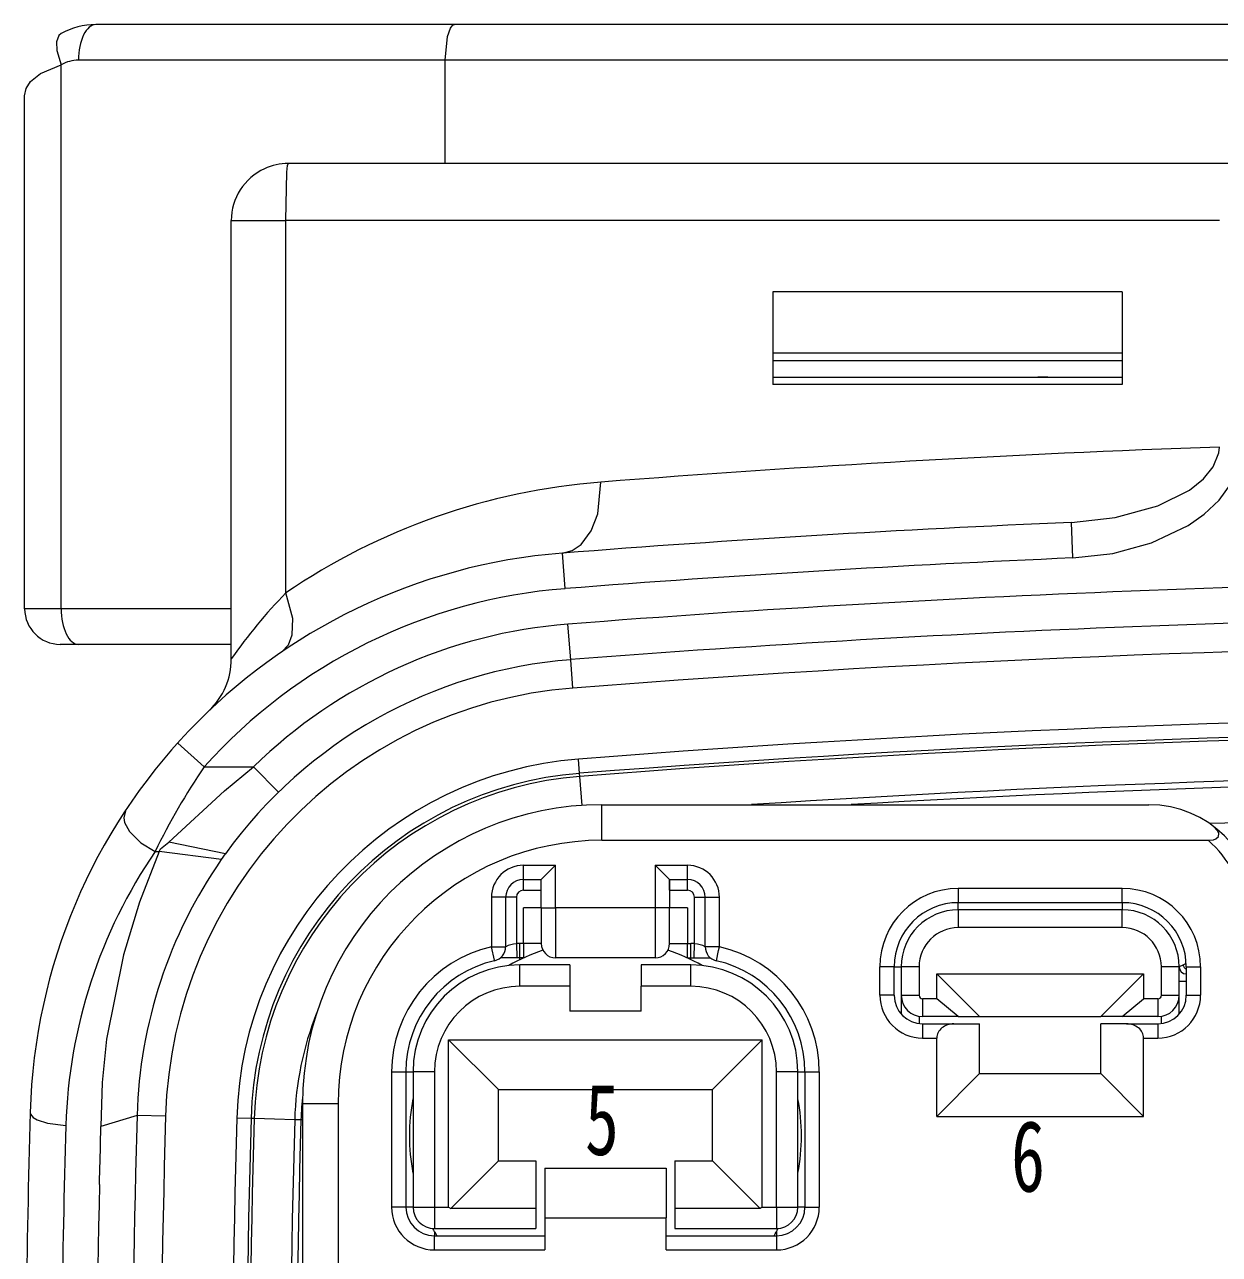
# Model space of a CAD drawing. Header units: inches. Extents: x 47316 to 59086, y 3141 to 11743.
# Drawn here: x 54102.61 to 54120.21, y 9703.28 to 9721.4 of the extents above; entities that cross this region are included whole.
import ezdxf

# ---------------------------------------------------------------- set-up
doc = ezdxf.new("R2010")
doc.units = ezdxf.units.IN
doc.header["$MEASUREMENT"] = 0
doc.layers.add('_BLACK_HOLE', color=7, linetype='Continuous')
doc.styles.add('MtX_SimSun', font='')
doc.styles.get('MtX_SimSun').set_extended_font_data('SimSun')

msp = doc.modelspace()

# ---------------------------------------------------------------- linework, layer by layer
at = {"color": 0, "lineweight": 15, "ltscale": 0.125758}
msp.add_line((54108.942, 9721.405), (54103.66, 9721.405), dxfattribs=at)
at = {"color": 0, "lineweight": 15}
for p, q in [((54108.84, 9721.229), (54108.882, 9721.351)), ((54108.882, 9721.351), (54108.907, 9721.388)), ((54108.907, 9721.388), (54108.921, 9721.398)), ((54108.921, 9721.398), (54108.942, 9721.405)), ((54103.115, 9721.243), (54103.081, 9721.151)), ((54103.081, 9721.151), (54103.085, 9721.022)), ((54103.147, 9721.271), (54103.115, 9721.243)), ((54108.805, 9720.88), (54108.84, 9721.229)), ((54103.085, 9721.022), (54103.147, 9720.813)), ((54102.845, 9720.686), (54103.147, 9720.813)), ((54102.698, 9720.565), (54102.845, 9720.686)), ((54102.61, 9720.355), (54102.632, 9720.463)), ((54102.632, 9720.463), (54102.698, 9720.565)), ((54106.475, 9719.229), (54106.485, 9719.328)), ((54106.485, 9719.328), (54106.491, 9719.352)), ((54106.491, 9719.352), (54106.493, 9719.355)), ((54106.493, 9719.355), (54106.494, 9719.356)), ((54106.494, 9719.356), (54106.495, 9719.357)), ((54106.457, 9718.517), (54106.475, 9719.229)), ((54120.204, 9715.094), (54120.212, 9715.178)), ((54120.122, 9714.885), (54120.204, 9715.094)), ((54119.98, 9714.71), (54120.122, 9714.885)), ((54111.055, 9714.193), (54111.1, 9714.661)), ((54119.773, 9714.545), (54119.98, 9714.71)), ((54120.207, 9714.396), (54120.387, 9714.643)), ((54119.303, 9714.311), (54119.773, 9714.545)), ((54118.677, 9714.14), (54119.303, 9714.311)), ((54119.99, 9714.191), (54120.207, 9714.396)), ((54110.958, 9713.943), (54111.055, 9714.193)), ((54118.032, 9714.067), (54118.677, 9714.14)), ((54119.752, 9714.024), (54119.99, 9714.191)), ((54110.809, 9713.744), (54110.958, 9713.943)), ((54119.21, 9713.765), (54119.752, 9714.024)), ((54110.679, 9713.654), (54110.809, 9713.744)), ((54118.64, 9713.61), (54119.21, 9713.765)), ((54110.533, 9713.615), (54110.679, 9713.654)), ((54118.055, 9713.543), (54118.64, 9713.61)), ((54106.56, 9712.65), (54106.457, 9713.028)), ((54106.552, 9712.411), (54106.56, 9712.65)), ((54106.401, 9712.161), (54106.498, 9712.265)), ((54106.498, 9712.265), (54106.552, 9712.411)), ((54105.553, 9710.111), (54105.983, 9710.466)), ((54104.734, 9709.354), (54105.553, 9710.111)), ((54104.095, 9709.818), (54104.07, 9709.712)), ((54104.07, 9709.712), (54104.083, 9709.646)), ((54104.083, 9709.646), (54104.154, 9709.512)), ((54120.191, 9709.516), (54120.119, 9709.592)), ((54104.154, 9709.512), (54104.32, 9709.344)), ((54104.32, 9709.344), (54104.533, 9709.217)), ((54104.686, 9709.315), (54104.734, 9709.354)), ((54120.046, 9709.382), (54120.126, 9709.39)), ((54120.126, 9709.39), (54120.162, 9709.404)), ((54120.162, 9709.404), (54120.198, 9709.437)), ((54120.204, 9709.481), (54120.191, 9709.516)), ((54120.198, 9709.437), (54120.204, 9709.481)), ((54104.59, 9709.217), (54104.304, 9708.469)), ((54104.59, 9709.217), (54104.614, 9709.254)), ((54104.614, 9709.254), (54104.686, 9709.315)), ((54104.304, 9708.469), (54104.065, 9707.694)), ((54104.065, 9707.694), (54103.818, 9706.451)), ((54103.818, 9706.451), (54103.754, 9705.812)), ((54103.754, 9705.812), (54103.732, 9705.164)), ((54102.693, 9705.371), (54102.697, 9705.346)), ((54102.697, 9705.346), (54102.736, 9705.298)), ((54102.736, 9705.298), (54102.793, 9705.263)), ((54102.793, 9705.263), (54102.949, 9705.211)), ((54102.949, 9705.211), (54103.218, 9705.179))]:
    msp.add_line(p, q, dxfattribs=at)
at = {"color": 0, "lineweight": 15, "ltscale": 0.384242}
msp.add_line((54125.08, 9721.405), (54108.942, 9721.405), dxfattribs=at)
at = {"color": 0, "lineweight": 15, "ltscale": 0.19091}
msp.add_line((54103.147, 9712.795), (54103.147, 9720.813), dxfattribs=at)
at = {"color": 0, "lineweight": 15, "ltscale": 0.128603}
msp.add_line((54108.805, 9720.88), (54103.404, 9720.88), dxfattribs=at)
at = {"color": 0, "lineweight": 15, "ltscale": 0.3875}
msp.add_line((54125.08, 9720.88), (54108.805, 9720.88), dxfattribs=at)
at = {"color": 0, "lineweight": 15, "ltscale": 0.03625}
msp.add_line((54108.805, 9719.357), (54108.805, 9720.88), dxfattribs=at)
at = {"color": 0, "lineweight": 15, "ltscale": 0.18}
msp.add_line((54102.61, 9712.795), (54102.61, 9720.355), dxfattribs=at)
at = {"color": 0, "lineweight": 15, "ltscale": 0.336917}
msp.add_line((54120.645, 9719.357), (54106.495, 9719.357), dxfattribs=at)
at = {"color": 0, "lineweight": 15, "ltscale": 0.019109}
msp.add_line((54105.655, 9718.517), (54106.457, 9718.517), dxfattribs=at)
at = {"color": 0, "lineweight": 15, "ltscale": 0.153869}
msp.add_line((54105.655, 9712.055), (54105.655, 9718.517), dxfattribs=at)
at = {"color": 0, "lineweight": 15, "ltscale": 0.130695}
msp.add_line((54106.457, 9713.028), (54106.457, 9718.517), dxfattribs=at)
at = {"color": 0, "lineweight": 15, "ltscale": 0.327492}
msp.add_line((54120.212, 9718.517), (54106.457, 9718.517), dxfattribs=at)
at = {"color": 0, "lineweight": 15, "ltscale": 0.0325}
for p, q in [((54113.635, 9717.467), (54113.635, 9716.102)), ((54118.78, 9717.467), (54118.78, 9716.102))]:
    msp.add_line(p, q, dxfattribs=at)
at = {"color": 0, "lineweight": 15, "ltscale": 0.122501}
for p, q in [((54118.78, 9717.467), (54113.635, 9717.467)), ((54118.78, 9716.562), (54113.635, 9716.562)), ((54118.78, 9716.449), (54113.635, 9716.449)), ((54113.635, 9716.207), (54118.78, 9716.207)), ((54118.78, 9716.102), (54113.635, 9716.102))]:
    msp.add_line(p, q, dxfattribs=at)
at = {"color": 0, "lineweight": 15, "ltscale": 0.018147}
msp.add_line((54113.79, 9716.207), (54114.553, 9716.207), dxfattribs=at)
at = {"color": 0, "lineweight": 15, "ltscale": 0.003502}
msp.add_line((54114.857, 9716.207), (54115.004, 9716.207), dxfattribs=at)
at = {"color": 0, "lineweight": 15, "ltscale": 0.003903}
msp.add_line((54115.004, 9716.207), (54115.168, 9716.207), dxfattribs=at)
at = {"color": 0, "lineweight": 15, "ltscale": 0.002318}
msp.add_line((54115.168, 9716.207), (54115.266, 9716.207), dxfattribs=at)
at = {"color": 0, "lineweight": 15, "ltscale": 0.001704}
msp.add_line((54115.266, 9716.207), (54115.337, 9716.207), dxfattribs=at)
at = {"color": 0, "lineweight": 15, "ltscale": 0.001041}
msp.add_line((54115.337, 9716.207), (54115.381, 9716.207), dxfattribs=at)
at = {"color": 0, "lineweight": 15, "ltscale": 0.00035553}
msp.add_line((54115.381, 9716.207), (54115.396, 9716.207), dxfattribs=at)
at = {"color": 0, "lineweight": 15, "ltscale": 0.007736}
msp.add_line((54115.725, 9716.207), (54116.05, 9716.207), dxfattribs=at)
at = {"color": 0, "lineweight": 15, "ltscale": 0.002673}
msp.add_line((54116.05, 9716.207), (54116.163, 9716.207), dxfattribs=at)
at = {"color": 0, "lineweight": 15, "ltscale": 0.001941}
msp.add_line((54116.163, 9716.207), (54116.244, 9716.207), dxfattribs=at)
at = {"color": 0, "lineweight": 15, "ltscale": 0.001183}
msp.add_line((54116.244, 9716.207), (54116.294, 9716.207), dxfattribs=at)
at = {"color": 0, "lineweight": 15, "ltscale": 0.000401306}
msp.add_line((54116.294, 9716.207), (54116.311, 9716.207), dxfattribs=at)
at = {"color": 0, "lineweight": 15, "ltscale": 0.005016}
msp.add_line((54116.66, 9716.207), (54116.871, 9716.207), dxfattribs=at)
at = {"color": 0, "lineweight": 15, "ltscale": 0.003983}
for p, q in [((54116.861, 9716.207), (54117.028, 9716.207)), ((54117.253, 9716.207), (54117.421, 9716.207))]:
    msp.add_line(p, q, dxfattribs=at)
at = {"color": 0, "lineweight": 15, "ltscale": 0.000167847}
msp.add_line((54117.028, 9716.207), (54117.035, 9716.207), dxfattribs=at)
at = {"color": 0, "lineweight": 15, "ltscale": 0.000588989}
msp.add_line((54117.035, 9716.207), (54117.06, 9716.207), dxfattribs=at)
at = {"color": 0, "lineweight": 15, "ltscale": 0.000953674}
msp.add_line((54117.06, 9716.207), (54117.1, 9716.207), dxfattribs=at)
at = {"color": 0, "lineweight": 15, "ltscale": 0.001401}
msp.add_line((54117.1, 9716.207), (54117.159, 9716.207), dxfattribs=at)
at = {"color": 0, "lineweight": 15, "ltscale": 0.001067}
msp.add_line((54117.159, 9716.207), (54117.204, 9716.207), dxfattribs=at)
at = {"color": 0, "lineweight": 15, "ltscale": 0.000700378}
msp.add_line((54117.204, 9716.207), (54117.233, 9716.207), dxfattribs=at)
at = {"color": 0, "lineweight": 15, "ltscale": 0.000364685}
msp.add_line((54117.233, 9716.207), (54117.249, 9716.207), dxfattribs=at)
at = {"color": 0, "lineweight": 15, "ltscale": 0.000111389}
msp.add_line((54117.249, 9716.207), (54117.253, 9716.207), dxfattribs=at)
at = {"color": 0, "lineweight": 15, "ltscale": 0.003551}
msp.add_line((54117.685, 9716.207), (54117.536, 9716.207), dxfattribs=at)
at = {"color": 0, "lineweight": 15, "ltscale": 0.000559998}
msp.add_line((54117.685, 9716.207), (54117.708, 9716.207), dxfattribs=at)
at = {"color": 0, "lineweight": 15, "ltscale": 0.003731}
msp.add_line((54117.708, 9716.207), (54117.865, 9716.207), dxfattribs=at)
at = {"color": 0, "lineweight": 15, "ltscale": 0.000975037}
for p, q in [((54117.865, 9716.207), (54117.906, 9716.207)), ((54118.1, 9716.207), (54118.141, 9716.207))]:
    msp.add_line(p, q, dxfattribs=at)
at = {"color": 0, "lineweight": 15, "ltscale": 0.000892639}
msp.add_line((54117.906, 9716.207), (54117.943, 9716.207), dxfattribs=at)
at = {"color": 0, "lineweight": 15, "ltscale": 0.003732}
for p, q in [((54117.943, 9716.207), (54118.1, 9716.207)), ((54118.182, 9716.207), (54118.339, 9716.207)), ((54118.417, 9716.207), (54118.574, 9716.207))]:
    msp.add_line(p, q, dxfattribs=at)
at = {"color": 0, "lineweight": 15, "ltscale": 0.000970459}
for p, q in [((54118.141, 9716.207), (54118.182, 9716.207)), ((54118.376, 9716.207), (54118.417, 9716.207))]:
    msp.add_line(p, q, dxfattribs=at)
at = {"color": 0, "lineweight": 15, "ltscale": 0.000897217}
msp.add_line((54118.339, 9716.207), (54118.376, 9716.207), dxfattribs=at)
at = {"color": 0, "lineweight": 15, "ltscale": 0.0125}
for p, q in [((54118.055, 9713.543), (54118.032, 9714.067)), ((54110.574, 9713.091), (54110.533, 9713.615)), ((54110.656, 9712.044), (54110.615, 9712.568)), ((54105.256, 9710.466), (54104.865, 9710.816)), ((54106.35, 9710.09), (54105.983, 9710.466)), ((54111.115, 9709.382), (54111.115, 9709.907)), ((54109.96, 9707.86), (54109.96, 9708.385)), ((54110.222, 9708.385), (54110.222, 9707.86)), ((54112.112, 9707.86), (54112.112, 9708.385)), ((54112.375, 9708.385), (54112.375, 9707.86)), ((54116.365, 9706.783), (54115.84, 9706.783)), ((54119.305, 9706.783), (54118.78, 9706.783)), ((54107.23, 9705.497), (54106.705, 9705.497))]:
    msp.add_line(p, q, dxfattribs=at)
at = {"color": 0, "lineweight": 15, "ltscale": 0.012796}
msp.add_line((54103.147, 9712.795), (54102.61, 9712.795), dxfattribs=at)
at = {"color": 0, "lineweight": 15, "ltscale": 0.059705}
msp.add_line((54105.655, 9712.795), (54103.147, 9712.795), dxfattribs=at)
at = {"color": 0, "lineweight": 15, "ltscale": 0.006398}
msp.add_line((54103.404, 9712.27), (54103.135, 9712.27), dxfattribs=at)
at = {"color": 0, "lineweight": 15, "ltscale": 0.053603}
msp.add_line((54105.655, 9712.27), (54103.404, 9712.27), dxfattribs=at)
at = {"color": 0, "lineweight": 15, "ltscale": 0.01}
for p, q in [((54110.688, 9711.626), (54110.656, 9712.044)), ((54110.222, 9708.385), (54110.222, 9708.805)), ((54112.112, 9708.805), (54112.112, 9708.385)), ((54104.687, 9705.316), (54104.267, 9705.328))]:
    msp.add_line(p, q, dxfattribs=at)
at = {"color": 0, "lineweight": 15, "ltscale": 0.017303}
msp.add_line((54105.256, 9710.466), (54105.983, 9710.466), dxfattribs=at)
at = {"color": 0, "lineweight": 15, "ltscale": 0.00502}
msp.add_line((54110.786, 9710.369), (54110.77, 9710.579), dxfattribs=at)
at = {"color": 0, "lineweight": 15, "ltscale": 0.001092}
msp.add_line((54110.79, 9710.324), (54110.786, 9710.369), dxfattribs=at)
at = {"color": 0, "lineweight": 15, "ltscale": 0.01018}
msp.add_line((54110.823, 9709.897), (54110.79, 9710.324), dxfattribs=at)
at = {"color": 0, "lineweight": 15, "ltscale": 0.191875}
msp.add_line((54111.115, 9709.907), (54119.174, 9709.907), dxfattribs=at)
at = {"color": 0, "lineweight": 15, "ltscale": 0.020328}
msp.add_line((54105.57, 9709.185), (54104.734, 9709.354), dxfattribs=at)
at = {"color": 0, "lineweight": 15, "ltscale": 0.21264}
msp.add_line((54111.115, 9709.382), (54120.046, 9709.382), dxfattribs=at)
at = {"color": 0, "lineweight": 15, "ltscale": 0.00136}
msp.add_line((54104.533, 9709.217), (54104.59, 9709.217), dxfattribs=at)
at = {"color": 0, "lineweight": 15, "ltscale": 0.022051}
msp.add_line((54105.509, 9709.097), (54104.59, 9709.217), dxfattribs=at)
at = {"color": 0, "lineweight": 15, "ltscale": 0.002553}
msp.add_line((54105.509, 9709.097), (54105.571, 9709.185), dxfattribs=at)
at = {"color": 0, "lineweight": 15, "ltscale": 0.01125}
for p, q in [((54109.96, 9709.015), (54110.432, 9709.015)), ((54110.275, 9703.817), (54110.275, 9703.345)), ((54112.06, 9703.345), (54112.06, 9703.817))]:
    msp.add_line(p, q, dxfattribs=at)
at = {"color": 0, "lineweight": 15, "ltscale": 0.005}
for p, q in [((54109.96, 9708.805), (54109.96, 9709.015)), ((54112.375, 9708.805), (54112.375, 9709.015)), ((54116.365, 9708.673), (54116.365, 9708.463)), ((54118.78, 9708.463), (54118.78, 9708.673)), ((54109.697, 9708.542), (54109.487, 9708.542)), ((54112.637, 9708.542), (54112.847, 9708.542)), ((54110.222, 9708.385), (54110.432, 9708.385)), ((54109.487, 9707.812), (54109.697, 9707.812)), ((54109.907, 9707.65), (54109.907, 9707.86)), ((54109.96, 9707.86), (54109.96, 9707.65)), ((54112.375, 9707.65), (54112.375, 9707.86)), ((54112.427, 9707.65), (54112.427, 9707.86)), ((54112.847, 9707.812), (54112.637, 9707.812)), ((54115.42, 9707.518), (54115.21, 9707.518)), ((54119.725, 9707.518), (54119.935, 9707.518)), ((54115.42, 9707.098), (54115.21, 9707.098)), ((54119.305, 9707.046), (54119.095, 9707.046)), ((54119.725, 9707.098), (54119.935, 9707.098)), ((54115.84, 9706.678), (54115.84, 9706.468)), ((54119.305, 9706.678), (54119.305, 9706.468)), ((54119.095, 9706.468), (54119.305, 9706.468)), ((54108.017, 9705.97), (54108.227, 9705.97)), ((54114.107, 9705.97), (54114.317, 9705.97)), ((54108.227, 9703.975), (54108.017, 9703.975)), ((54108.647, 9703.975), (54108.857, 9703.975)), ((54114.107, 9703.975), (54114.317, 9703.975)), ((54108.647, 9703.345), (54108.647, 9703.555)), ((54113.687, 9703.555), (54113.687, 9703.345))]:
    msp.add_line(p, q, dxfattribs=at)
at = {"color": 0, "lineweight": 15, "ltscale": 0.007071}
msp.add_line((54110.432, 9709.015), (54110.222, 9708.805), dxfattribs=at)
at = {"color": 0, "lineweight": 15, "ltscale": 0.015}
for p, q in [((54110.432, 9708.385), (54110.432, 9709.015)), ((54111.902, 9709.015), (54111.902, 9708.385))]:
    msp.add_line(p, q, dxfattribs=at)
at = {"color": 0, "lineweight": 15, "ltscale": 0.011249}
msp.add_line((54111.902, 9709.015), (54112.375, 9709.015), dxfattribs=at)
at = {"color": 0, "lineweight": 15, "ltscale": 0.00707}
msp.add_line((54111.902, 9709.015), (54112.112, 9708.805), dxfattribs=at)
at = {"color": 0, "lineweight": 15, "ltscale": 0.00625}
for p, q in [((54109.96, 9708.805), (54110.222, 9708.805)), ((54112.112, 9708.805), (54112.375, 9708.805)), ((54109.96, 9708.647), (54110.222, 9708.647)), ((54112.112, 9708.647), (54112.112, 9708.385)), ((54112.112, 9708.647), (54112.375, 9708.647)), ((54110.222, 9708.385), (54109.96, 9708.385)), ((54112.375, 9708.385), (54112.112, 9708.385)), ((54116.365, 9708.358), (54116.365, 9708.096)), ((54118.78, 9708.096), (54118.78, 9708.358)), ((54110.222, 9707.86), (54109.96, 9707.86)), ((54112.112, 9707.86), (54112.375, 9707.86)), ((54115.787, 9707.518), (54115.525, 9707.518)), ((54119.62, 9707.518), (54119.357, 9707.518)), ((54115.525, 9707.098), (54115.787, 9707.098)), ((54115.84, 9707.046), (54115.84, 9706.783)), ((54119.305, 9707.046), (54119.305, 9706.783)), ((54119.357, 9707.098), (54119.62, 9707.098))]:
    msp.add_line(p, q, dxfattribs=at)
at = {"color": 0, "lineweight": 15, "ltscale": 0.00375}
for p, q in [((54109.96, 9708.647), (54109.96, 9708.805)), ((54112.112, 9708.647), (54112.112, 9708.805)), ((54112.375, 9708.647), (54112.375, 9708.805))]:
    msp.add_line(p, q, dxfattribs=at)
at = {"color": 0, "lineweight": 15, "ltscale": 0.0575}
for p, q in [((54118.78, 9708.673), (54116.365, 9708.673)), ((54118.78, 9708.463), (54116.365, 9708.463)), ((54118.78, 9708.358), (54116.365, 9708.358)), ((54118.78, 9708.096), (54116.365, 9708.096))]:
    msp.add_line(p, q, dxfattribs=at)
at = {"color": 0, "lineweight": 15, "ltscale": 0.017375}
for p, q in [((54109.487, 9708.542), (54109.487, 9707.812)), ((54109.697, 9708.542), (54109.697, 9707.812)), ((54112.637, 9707.812), (54112.637, 9708.542)), ((54112.847, 9707.812), (54112.847, 9708.542))]:
    msp.add_line(p, q, dxfattribs=at)
at = {"color": 0, "lineweight": 15, "ltscale": 0.003751}
msp.add_line((54109.855, 9708.542), (54109.697, 9708.542), dxfattribs=at)
at = {"color": 0, "lineweight": 15, "ltscale": 0.016267}
for p, q in [((54109.855, 9708.542), (54109.855, 9707.859)), ((54112.48, 9707.859), (54112.48, 9708.542))]:
    msp.add_line(p, q, dxfattribs=at)
at = {"color": 0, "lineweight": 15, "ltscale": 0.003749}
msp.add_line((54112.48, 9708.542), (54112.637, 9708.542), dxfattribs=at)
at = {"color": 0, "lineweight": 15, "ltscale": 0.002489}
for p, q in [((54116.365, 9708.358), (54116.365, 9708.463)), ((54118.78, 9708.463), (54118.78, 9708.358)), ((54115.42, 9707.518), (54115.525, 9707.518)), ((54114.002, 9705.97), (54114.107, 9705.97)), ((54114.107, 9703.975), (54114.002, 9703.975))]:
    msp.add_line(p, q, dxfattribs=at)
at = {"color": 0, "lineweight": 15, "ltscale": 0.035001}
for p, q in [((54111.902, 9708.385), (54110.432, 9708.385)), ((54111.902, 9707.65), (54110.432, 9707.65))]:
    msp.add_line(p, q, dxfattribs=at)
at = {"color": 0, "lineweight": 15, "ltscale": 0.0175}
for p, q in [((54110.432, 9708.385), (54110.432, 9707.65)), ((54111.902, 9708.385), (54111.902, 9707.65)), ((54110.642, 9707.545), (54109.907, 9707.545)), ((54112.427, 9707.545), (54111.692, 9707.545)), ((54110.642, 9707.23), (54109.907, 9707.23)), ((54112.427, 9707.23), (54111.692, 9707.23)), ((54116.68, 9705.943), (54116.68, 9706.678)), ((54118.465, 9705.943), (54118.465, 9706.678)), ((54110.275, 9704.552), (54110.275, 9703.817)), ((54112.06, 9704.552), (54112.06, 9703.817))]:
    msp.add_line(p, q, dxfattribs=at)
at = {"color": 0, "lineweight": 15, "ltscale": 0.004999}
for p, q in [((54112.112, 9708.385), (54111.902, 9708.385)), ((54116.05, 9707.046), (54115.84, 9707.046)), ((54115.84, 9706.468), (54116.05, 9706.468)), ((54113.477, 9703.975), (54113.687, 9703.975))]:
    msp.add_line(p, q, dxfattribs=at)
at = {"color": 0, "lineweight": 15, "ltscale": 0.004845}
msp.add_line((54109.533, 9707.614), (54109.487, 9707.812), dxfattribs=at)
at = {"color": 0, "lineweight": 15, "ltscale": 0.004984}
for p, q in [((54109.855, 9707.859), (54109.861, 9707.65)), ((54112.474, 9707.65), (54112.48, 9707.859))]:
    msp.add_line(p, q, dxfattribs=at)
at = {"color": 0, "lineweight": 15, "ltscale": 0.00125}
for p, q in [((54109.96, 9707.86), (54109.907, 9707.86)), ((54109.96, 9707.65), (54109.907, 9707.65))]:
    msp.add_line(p, q, dxfattribs=at)
at = {"color": 0, "lineweight": 15, "ltscale": 0.001251}
for p, q in [((54112.375, 9707.86), (54112.427, 9707.86)), ((54112.375, 9707.65), (54112.427, 9707.65))]:
    msp.add_line(p, q, dxfattribs=at)
at = {"color": 0, "lineweight": 15, "ltscale": 0.003643}
msp.add_line((54112.801, 9707.608), (54112.835, 9707.757), dxfattribs=at)
at = {"color": 0, "lineweight": 15, "ltscale": 0.001356}
msp.add_line((54112.835, 9707.757), (54112.847, 9707.812), dxfattribs=at)
at = {"color": 0, "lineweight": 15, "ltscale": 0.000154342}
msp.add_line((54109.534, 9707.608), (54109.533, 9707.614), dxfattribs=at)
at = {"color": 0, "lineweight": 15, "ltscale": 0.00573}
msp.add_line((54109.861, 9707.65), (54109.62, 9707.65), dxfattribs=at)
at = {"color": 0, "lineweight": 15, "ltscale": 0.001111}
for p, q in [((54109.907, 9707.65), (54109.861, 9707.65)), ((54112.427, 9707.65), (54112.474, 9707.65))]:
    msp.add_line(p, q, dxfattribs=at)
at = {"color": 0, "lineweight": 15, "ltscale": 0.000640869}
for p, q in [((54109.907, 9707.623), (54109.907, 9707.65)), ((54112.427, 9707.623), (54112.427, 9707.65))]:
    msp.add_line(p, q, dxfattribs=at)
at = {"color": 0, "lineweight": 15, "ltscale": 0.0075}
for p, q in [((54109.907, 9707.23), (54109.907, 9707.545)), ((54110.642, 9707.545), (54110.642, 9707.23)), ((54111.692, 9707.545), (54111.692, 9707.23)), ((54112.427, 9707.23), (54112.427, 9707.545)), ((54116.365, 9706.783), (54116.68, 9706.783)), ((54118.78, 9706.783), (54118.465, 9706.783)), ((54108.647, 9705.97), (54108.332, 9705.97)), ((54108.332, 9703.975), (54108.647, 9703.975)), ((54108.647, 9703.975), (54108.647, 9703.66)), ((54113.687, 9703.975), (54113.687, 9703.66))]:
    msp.add_line(p, q, dxfattribs=at)
at = {"color": 0, "lineweight": 15, "ltscale": 0.005728}
msp.add_line((54112.474, 9707.65), (54112.715, 9707.65), dxfattribs=at)
at = {"color": 0, "lineweight": 15, "ltscale": 0.001387}
msp.add_line((54119.673, 9707.543), (54119.62, 9707.518), dxfattribs=at)
at = {"color": 0, "lineweight": 15, "ltscale": 0.001329}
msp.add_line((54119.723, 9707.567), (54119.673, 9707.543), dxfattribs=at)
at = {"color": 0, "lineweight": 15, "ltscale": 0.010001}
for p, q in [((54115.21, 9707.098), (54115.21, 9707.518)), ((54115.42, 9707.098), (54115.42, 9707.518)), ((54115.525, 9707.518), (54115.525, 9707.098)), ((54115.787, 9707.518), (54115.787, 9707.098)), ((54119.357, 9707.098), (54119.357, 9707.518)), ((54119.62, 9707.098), (54119.62, 9707.518)), ((54119.725, 9707.518), (54119.725, 9707.098)), ((54119.935, 9707.518), (54119.935, 9707.098))]:
    msp.add_line(p, q, dxfattribs=at)
at = {"color": 0, "lineweight": 15, "ltscale": 0.072501}
for p, q in [((54116.05, 9707.413), (54119.095, 9707.413)), ((54116.05, 9705.313), (54119.095, 9705.313))]:
    msp.add_line(p, q, dxfattribs=at)
at = {"color": 0, "lineweight": 15, "ltscale": 0.021214}
for p, q in [((54116.68, 9706.783), (54116.05, 9707.413)), ((54116.68, 9705.943), (54116.05, 9705.313))]:
    msp.add_line(p, q, dxfattribs=at)
at = {"color": 0, "lineweight": 15, "ltscale": 0.00875}
for p, q in [((54116.05, 9707.046), (54116.05, 9707.413)), ((54119.095, 9707.413), (54119.095, 9707.046))]:
    msp.add_line(p, q, dxfattribs=at)
at = {"color": 0, "lineweight": 15, "ltscale": 0.021213}
for p, q in [((54118.465, 9706.783), (54119.095, 9707.413)), ((54118.465, 9705.943), (54119.095, 9705.313))]:
    msp.add_line(p, q, dxfattribs=at)
at = {"color": 0, "lineweight": 15, "ltscale": 0.008749}
for p, q in [((54110.642, 9707.23), (54110.642, 9706.862)), ((54111.692, 9706.862), (54111.692, 9707.23))]:
    msp.add_line(p, q, dxfattribs=at)
at = {"color": 0, "lineweight": 15, "ltscale": 0.002499}
msp.add_line((54119.62, 9707.308), (54119.725, 9707.308), dxfattribs=at)
at = {"color": 0, "lineweight": 15, "ltscale": 0.006614}
for p, q in [((54115.525, 9707.098), (54115.525, 9706.82)), ((54119.62, 9706.82), (54119.62, 9707.098))]:
    msp.add_line(p, q, dxfattribs=at)
at = {"color": 0, "lineweight": 15, "ltscale": 0.009764}
msp.add_line((54116.365, 9706.783), (54116.05, 9707.046), dxfattribs=at)
at = {"color": 0, "lineweight": 15, "ltscale": 0.009763}
msp.add_line((54118.78, 9706.783), (54119.095, 9707.046), dxfattribs=at)
at = {"color": 0, "lineweight": 15, "ltscale": 0.025}
for p, q in [((54111.692, 9706.862), (54110.642, 9706.862)), ((54109.592, 9704.657), (54109.592, 9705.707)), ((54112.742, 9704.657), (54112.742, 9705.707))]:
    msp.add_line(p, q, dxfattribs=at)
at = {"color": 0, "lineweight": 15, "ltscale": 0.002526}
for p, q in [((54115.787, 9706.788), (54115.787, 9706.682)), ((54119.357, 9706.682), (54119.357, 9706.788))]:
    msp.add_line(p, q, dxfattribs=at)
at = {"color": 0, "lineweight": 15, "ltscale": 0.011}
for p, q in [((54115.84, 9706.678), (54116.302, 9706.678)), ((54118.843, 9706.678), (54119.305, 9706.678))]:
    msp.add_line(p, q, dxfattribs=at)
at = {"color": 0, "lineweight": 15, "ltscale": 0.009}
for p, q in [((54116.302, 9706.678), (54116.68, 9706.678)), ((54118.843, 9706.678), (54118.465, 9706.678))]:
    msp.add_line(p, q, dxfattribs=at)
at = {"color": 0, "lineweight": 15, "ltscale": 0.0425}
for p, q in [((54116.68, 9706.783), (54118.465, 9706.783)), ((54116.68, 9705.943), (54118.465, 9705.943)), ((54110.275, 9704.552), (54112.06, 9704.552)), ((54110.275, 9703.817), (54112.06, 9703.817))]:
    msp.add_line(p, q, dxfattribs=at)
at = {"color": 0, "lineweight": 15, "ltscale": 0.024749}
for p, q in [((54108.857, 9706.442), (54109.592, 9705.707)), ((54113.477, 9706.442), (54112.742, 9705.707))]:
    msp.add_line(p, q, dxfattribs=at)
at = {"color": 0, "lineweight": 15, "ltscale": 0.110001}
msp.add_line((54108.857, 9706.442), (54113.477, 9706.442), dxfattribs=at)
at = {"color": 0, "lineweight": 15, "ltscale": 0.058749}
for p, q in [((54108.857, 9703.975), (54108.857, 9706.442)), ((54113.477, 9703.975), (54113.477, 9706.442))]:
    msp.add_line(p, q, dxfattribs=at)
at = {"color": 0, "lineweight": 15, "ltscale": 0.0275}
for p, q in [((54116.05, 9705.313), (54116.05, 9706.468)), ((54119.095, 9705.313), (54119.095, 9706.468))]:
    msp.add_line(p, q, dxfattribs=at)
at = {"color": 0, "lineweight": 15, "ltscale": 0.0475}
for p, q in [((54108.017, 9705.97), (54108.017, 9703.975)), ((54108.227, 9705.97), (54108.227, 9703.975)), ((54108.332, 9705.97), (54108.332, 9703.975)), ((54108.647, 9705.97), (54108.647, 9703.975)), ((54113.687, 9703.975), (54113.687, 9705.97)), ((54114.002, 9703.975), (54114.002, 9705.97)), ((54114.107, 9705.97), (54114.107, 9703.975)), ((54114.317, 9705.97), (54114.317, 9703.975))]:
    msp.add_line(p, q, dxfattribs=at)
at = {"color": 0, "lineweight": 15, "ltscale": 0.00249}
for p, q in [((54108.228, 9705.97), (54108.332, 9705.97)), ((54108.332, 9703.975), (54108.228, 9703.975))]:
    msp.add_line(p, q, dxfattribs=at)
at = {"color": 0, "lineweight": 15, "ltscale": 0.007501}
for p, q in [((54114.002, 9705.97), (54113.687, 9705.97)), ((54113.687, 9703.975), (54114.002, 9703.975))]:
    msp.add_line(p, q, dxfattribs=at)
at = {"color": 0, "lineweight": 15, "ltscale": 0.075}
msp.add_line((54109.592, 9705.707), (54112.742, 9705.707), dxfattribs=at)
at = {"color": 0, "lineweight": 15, "ltscale": 0.29}
msp.add_line((54106.705, 9705.497), (54106.705, 9693.317), dxfattribs=at)
at = {"color": 0, "lineweight": 15, "ltscale": 0.110519}
msp.add_line((54107.23, 9705.497), (54107.23, 9700.855), dxfattribs=at)
at = {"color": 0, "lineweight": 15, "ltscale": 0.013305}
msp.add_line((54104.267, 9705.328), (54103.733, 9705.164), dxfattribs=at)
at = {"color": 0, "lineweight": 15, "ltscale": 0.020354}
msp.add_line((54104.267, 9705.328), (54104.245, 9704.473), dxfattribs=at)
at = {"color": 0, "lineweight": 15, "ltscale": 0.005019}
msp.add_line((54105.947, 9705.281), (54105.737, 9705.287), dxfattribs=at)
at = {"color": 0, "lineweight": 15, "ltscale": 0.001093}
msp.add_line((54105.992, 9705.28), (54105.946, 9705.281), dxfattribs=at)
at = {"color": 0, "lineweight": 15, "ltscale": 0.004688}
msp.add_line((54106.143, 9705.276), (54105.946, 9705.281), dxfattribs=at)
at = {"color": 0, "lineweight": 15, "ltscale": 0.014222}
msp.add_line((54106.589, 9705.263), (54105.992, 9705.28), dxfattribs=at)
at = {"color": 0, "lineweight": 15, "ltscale": 0.002186}
msp.add_line((54106.681, 9705.261), (54106.589, 9705.263), dxfattribs=at)
at = {"color": 0, "lineweight": 15, "ltscale": 0.000564802}
msp.add_line((54106.705, 9705.26), (54106.681, 9705.261), dxfattribs=at)
at = {"color": 0, "lineweight": 15, "ltscale": 0.023673}
for p, q in [((54109.592, 9704.657), (54108.889, 9703.954)), ((54112.742, 9704.657), (54113.445, 9703.954))]:
    msp.add_line(p, q, dxfattribs=at)
at = {"color": 0, "lineweight": 15, "ltscale": 0.013124}
msp.add_line((54109.592, 9704.657), (54110.144, 9704.657), dxfattribs=at)
at = {"color": 0, "lineweight": 15, "ltscale": 0.01674}
for p, q in [((54110.144, 9704.657), (54110.144, 9703.954)), ((54112.191, 9704.657), (54112.191, 9703.954))]:
    msp.add_line(p, q, dxfattribs=at)
at = {"color": 0, "lineweight": 15, "ltscale": 0.013126}
msp.add_line((54112.191, 9704.657), (54112.742, 9704.657), dxfattribs=at)
at = {"color": 0, "lineweight": 15, "ltscale": 0.000905352}
for p, q in [((54108.857, 9703.975), (54108.889, 9703.954)), ((54113.477, 9703.975), (54113.445, 9703.954))]:
    msp.add_line(p, q, dxfattribs=at)
at = {"color": 0, "lineweight": 15, "ltscale": 0.029863}
msp.add_line((54110.144, 9703.954), (54108.889, 9703.954), dxfattribs=at)
at = {"color": 0, "lineweight": 15, "ltscale": 0.007011}
for p, q in [((54110.144, 9703.954), (54110.144, 9703.66)), ((54112.191, 9703.954), (54112.191, 9703.66))]:
    msp.add_line(p, q, dxfattribs=at)
at = {"color": 0, "lineweight": 15, "ltscale": 0.029865}
msp.add_line((54113.445, 9703.954), (54112.191, 9703.954), dxfattribs=at)
at = {"color": 0, "lineweight": 15, "ltscale": 0.035625}
for p, q in [((54108.647, 9703.66), (54110.144, 9703.66)), ((54112.191, 9703.66), (54113.687, 9703.66))]:
    msp.add_line(p, q, dxfattribs=at)
at = {"color": 0, "lineweight": 15, "ltscale": 0.001421}
for p, q in [((54108.647, 9703.615), (54108.647, 9703.555)), ((54113.687, 9703.615), (54113.687, 9703.555))]:
    msp.add_line(p, q, dxfattribs=at)
at = {"color": 0, "lineweight": 15, "ltscale": 0.03875}
for p, q in [((54108.647, 9703.555), (54110.275, 9703.555)), ((54112.06, 9703.555), (54113.687, 9703.555)), ((54108.647, 9703.345), (54110.275, 9703.345)), ((54112.06, 9703.345), (54113.687, 9703.345))]:
    msp.add_line(p, q, dxfattribs=at)
at = {"color": 0, "lineweight": 15}
for centre, radius, start, end in [((54103.66, 9720.355), 1.05, 90, 119.2192), ((54103.404, 9720.355), 0.525, 89.9994, 119.2198), ((54106.494, 9718.515), 0.842, 89.9653, 114.6512), ((54106.495, 9718.517), 0.84, 114.7395, 180), ((54127.881, 9499.437), 215.878, 92.03584, 94.45824), ((54111.843, 9705.136), 9.554, 94.4565, 124.31), ((54127.232, 9499.435), 214.83, 92.45448, 94.45819), ((54111.194, 9705.135), 8.505, 94.4582, 178.4091), ((54127.232, 9499.435), 214.305, 92.45448, 94.45819), ((54127.232, 9499.435), 213.78, 89.85929, 94.45819), ((54111.194, 9705.135), 7.98, 94.4582, 138.0884), ((54112.078, 9707.58), 7.828, 135.8931, 145.1374), ((54103.135, 9712.795), 0.525, 180, 270), ((54127.232, 9499.435), 213.255, 89.85895, 94.45819), ((54111.194, 9705.135), 7.455, 94.4582, 134.3548), ((54127.232, 9499.435), 212.835, 85.54181, 94.45819), ((54104.605, 9712.055), 1.05, 313.6018, 360), ((54111.194, 9705.135), 6.93, 94.4582, 144.2451), ((54111.194, 9705.135), 6.51, 94.4582, 178.4091), ((54127.232, 9499.44), 211.78, 85.54171, 94.45829), ((54127.232, 9499.435), 211.575, 85.54181, 94.45819), ((54127.232, 9499.435), 211.575, 85.54181, 94.45819), ((54127.232, 9499.435), 211.529, 85.54181, 94.45819), ((54114.267, 9704.419), 10.853, 146.136, 153.7578), ((54111.194, 9705.135), 5.46, 94.4577, 178.4095), ((54111.194, 9705.135), 5.25, 94.4582, 178.4091), ((54111.194, 9705.135), 5.204, 94.4582, 178.4091), ((54127.232, 9499.435), 210.932, 86.21832, 93.78168), ((54127.232, 9499.435), 210.84, 86.61657, 93.38343), ((54111.115, 9705.497), 4.41, 90, 180), ((54119.174, 9708.332), 1.575, 0, 90), ((54127.232, 9499.435), 210.315, 88.04823, 91.95176), ((54111.115, 9705.497), 3.885, 90, 180), ((54119.174, 9708.332), 1.365, 0, 50.2849), ((54110.764, 9704.952), 7.55, 145.6099, 178.2774), ((54111.194, 9705.135), 6.93, 145.1317, 178.4091), ((54109.96, 9708.542), 0.472, 90, 180), ((54112.375, 9708.542), 0.472, 0, 90), ((54109.96, 9708.542), 0.263, 90, 180), ((54112.375, 9708.542), 0.263, 0, 90), ((54109.96, 9708.542), 0.105, 90, 180), ((54112.375, 9708.542), 0.105, 0, 90), ((54116.365, 9707.518), 1.155, 90, 180), ((54118.78, 9707.518), 1.155, 0, 90), ((54116.365, 9707.518), 0.945, 90, 180), ((54118.78, 9707.518), 0.945, 0, 90), ((54116.365, 9707.518), 0.84, 90, 180), ((54118.78, 9707.518), 0.84, 0, 90), ((54116.365, 9707.518), 0.577, 90, 180), ((54118.78, 9707.518), 0.577, 360, 90), ((54109.907, 9705.97), 1.89, 102.8396, 180), ((54109.487, 9707.812), 0.21, 282.8396, 0), ((54109.888, 9707.456), 0.404, 94.7153, 118.1861), ((54111.167, 9705.025), 2.888, 108.5923, 119.5736), ((54109.907, 9705.97), 1.89, 90, 91.5918), ((54110.432, 9707.86), 0.21, 180, 270), ((54111.902, 9707.86), 0.21, 270, 0), ((54111.167, 9705.025), 2.888, 60.4264, 71.4077), ((54112.427, 9705.97), 1.89, 88.4082, 90), ((54112.447, 9707.456), 0.404, 61.8133, 85.2853), ((54112.847, 9707.812), 0.21, 180, 257.1604), ((54112.427, 9705.97), 1.89, 0, 77.1604), ((54109.907, 9705.97), 1.68, 102.8396, 180), ((54109.907, 9705.97), 1.575, 90, 179.9998), ((54112.427, 9705.97), 1.575, 0, 90), ((54112.427, 9705.97), 1.68, 0, 77.1604), ((54119.817, 9707.613), 0.16, 205.8811, 234.9544), ((54119.725, 9707.518), 0.105, 180, 270), ((54109.907, 9705.97), 1.26, 90, 179.9998), ((54112.427, 9705.97), 1.26, 0, 90), ((54115.84, 9707.098), 0.63, 180, 270), ((54115.84, 9707.098), 0.42, 180, 270), ((54115.84, 9707.098), 0.315, 180, 270), ((54115.84, 9707.098), 0.0525, 180, 270), ((54119.305, 9707.098), 0.0525, 270, 0), ((54119.305, 9707.098), 0.315, 270, 360), ((54119.305, 9707.098), 0.63, 270, 0), ((54119.305, 9707.098), 0.42, 270, 0), ((54111.194, 9705.135), 4.607, 158.3376, 178.4091), ((54111.194, 9705.135), 4.515, 173.6646, 178.4091), ((54111.167, 9705.025), 2.888, 169.0575, 190.9425), ((54111.167, 9705.025), 2.888, 349.0575, 10.9425), ((54317.44, 9699.407), 214.83, 178.40909, 180.00001), ((54306.148, 9699.388), 203.013, 178.36538, 179.99062), ((54317.44, 9699.407), 212.835, 178.40909, 181.59091), ((54317.466, 9699.407), 211.811, 178.40929, 181.59071), ((54317.44, 9699.407), 211.575, 178.40909, 181.59091), ((54317.44, 9699.407), 211.529, 178.40909, 181.59091), ((54317.44, 9699.407), 210.932, 178.40909, 181.59091), ((54317.44, 9699.407), 210.84, 178.40909, 181.59091), ((54064.766, 9705.689), 38.97, 357.9702, 359.2273), ((54317.44, 9699.407), 213.255, 178.63878, 181.36603), ((54332.764, 9699.386), 229.104, 178.7688, 181.218), ((54108.647, 9703.975), 0.63, 180, 270), ((54108.647, 9703.975), 0.42, 180, 270), ((54108.647, 9703.975), 0.315, 180, 270), ((54113.687, 9703.975), 0.315, 270, 360), ((54113.687, 9703.975), 0.63, 270, 0), ((54113.687, 9703.975), 0.42, 270, 0), ((54111.167, 9705.025), 2.888, 208.1891, 210.6033), ((54111.167, 9705.025), 2.888, 329.3967, 331.8109)]:
    msp.add_arc(centre, radius, start, end, dxfattribs=at)
for centre, major_axis, ratio, start_param, end_param in [((54103.66, 9720.88), (0, 0.525), 0.488153, 6.283185, 7.853982), ((54103.404, 9712.795), (0, 0.525), 0.488154, 1.570796, 3.141593), ((54116.302, 9706.468), (0.252, 0), 0.833333, 1.570796, 3.141593), ((54118.843, 9706.468), (0.252, 0), 0.833333, 6.283185, 7.853982)]:
    msp.add_ellipse(centre, major_axis=major_axis, ratio=ratio, start_param=start_param, end_param=end_param, dxfattribs=at)

# ---------------------------------------------------------------- texts
at = {"layer": '_BLACK_HOLE', "color": 0, "lineweight": 15, "style": 'MtX_SimSun', "width": 0.7}
for s, p in [('5', (54110.866, 9704.744)), ('6', (54117.143, 9704.204))]:
    msp.add_text(s, height=1.05, dxfattribs=at).set_placement(p)

doc.saveas('drawing.dxf')
